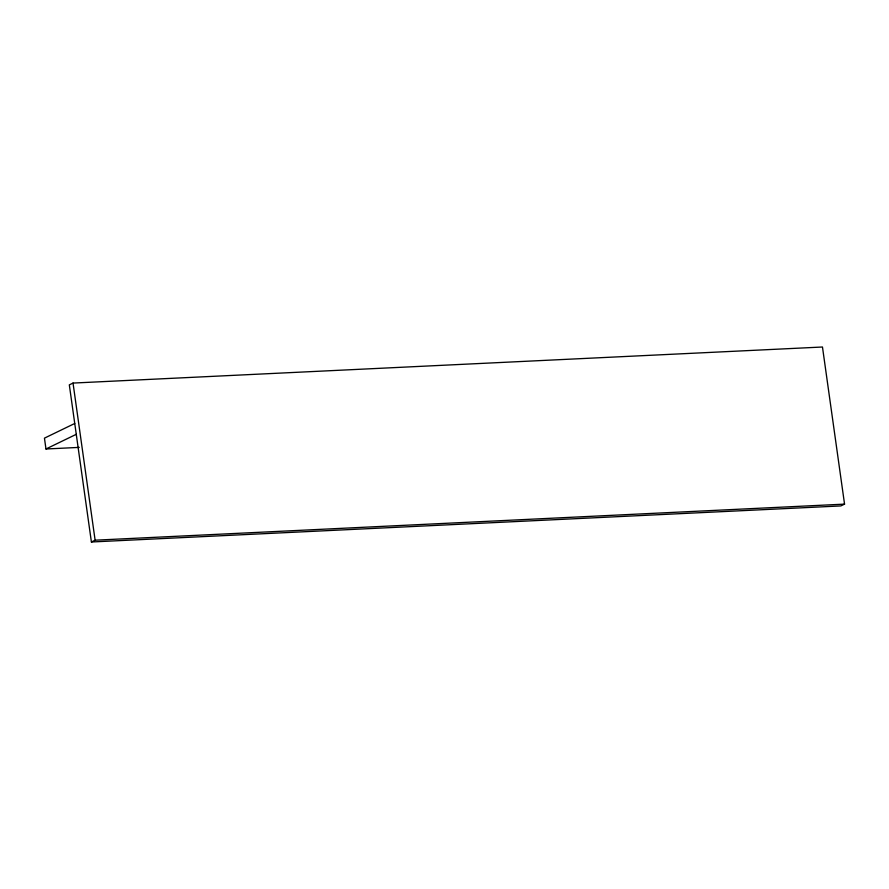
<?xml version="1.0" encoding="UTF-8"?>
<svg xmlns="http://www.w3.org/2000/svg" width="889" height="889" viewBox="0 0 889 889"><rect width="100%" height="100%" fill="white"/><g stroke="black" fill="none" stroke-linecap="round" stroke-linejoin="round"><path stroke-width="1.33" d="M73.031 383.07L69.32 384.87L91.4 541.99L840.838 505.93L844.55 504.13L822.469 347.01L73.031 383.07L95.112 540.19L91.4 541.99M74.754 423.475L44.45 438.144L45.972 448.989L79.221 447.389M45.972 448.989L76.276 434.31M95.112 540.19L844.55 504.13"/></g></svg>
